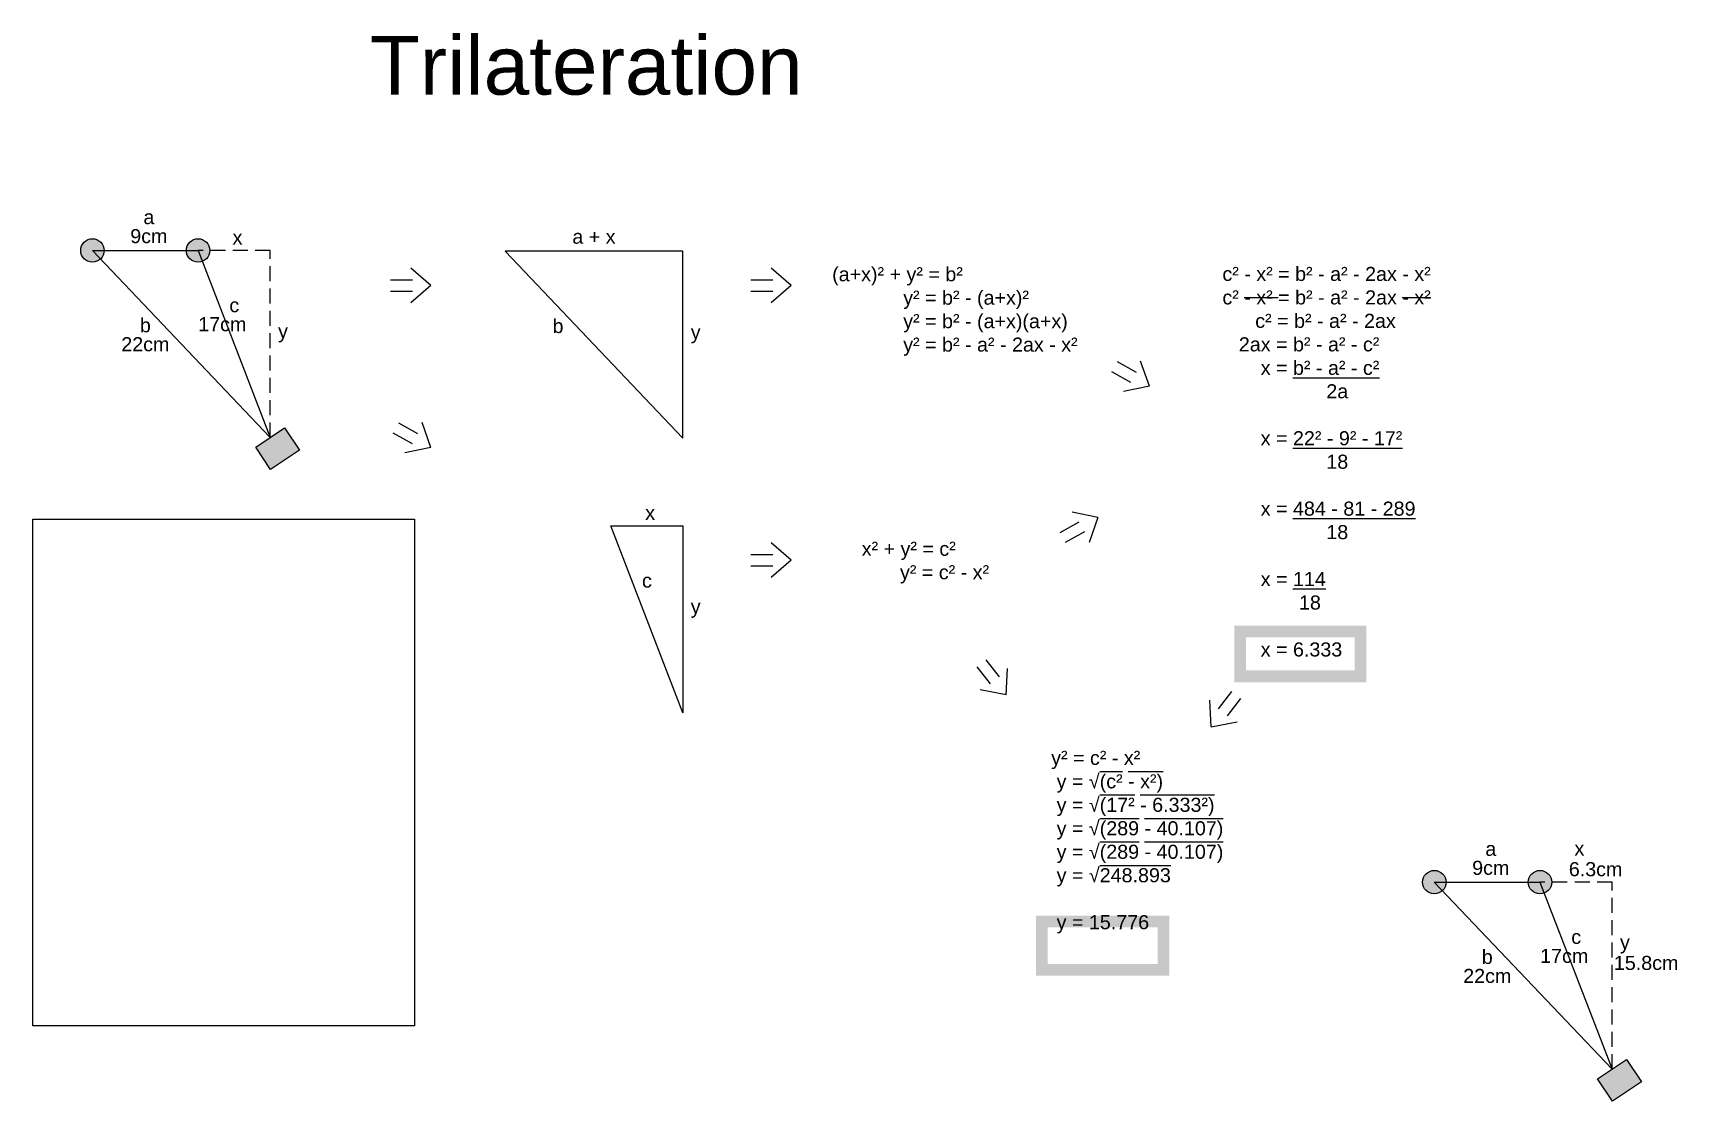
# Model space of a CAD drawing. Header units: millimetres. Extents: x 111 to 1930, y 154 to 1671.
# Drawn here: x 1790 to 1930, y 1580.3 to 1671.4 of the extents above.
import ezdxf
from ezdxf.enums import TextEntityAlignment as Align

# ---------------------------------------------------------------- set-up
doc = ezdxf.new("R2010")
doc.units = ezdxf.units.MM
doc.linetypes.add('DASHED', pattern=[19.05, 12.7, -6.35])
doc.styles.get("Standard").update_dxf_attribs({"font": 'arial.ttf'})
picture_1 = doc.add_image_def('image2.jpg', size_in_pixel=(3072, 4080))

msp = doc.modelspace()

# ---------------------------------------------------------------- hatches: boundary and pattern name
for color, points in [(5, [(1796.04, 1652.811, 1), (1794.04, 1652.811, 1)]), (1, [(1805.04, 1652.811, 1), (1803.04, 1652.811, 1)]), (251, [(1811.406, 1637.686), (1808.951, 1636.048), (1810.22, 1634.147), (1812.675, 1635.786)]), (5, [(1910.34, 1598.973, 1), (1908.34, 1598.973, 1)]), (1, [(1919.34, 1598.973, 1), (1917.34, 1598.973, 1)]), (251, [(1925.707, 1583.849), (1923.252, 1582.21), (1924.52, 1580.31), (1926.975, 1581.948)])]:
    msp.add_hatch(color=color).paths.add_polyline_path(points)

# ---------------------------------------------------------------- linework, layer by layer
for points in [[(1795.04, 1652.811), (1804.04, 1652.811), (1810.179, 1636.867), (1795.04, 1652.811)], [(1909.34, 1598.973), (1918.34, 1598.973), (1924.479, 1583.029), (1909.34, 1598.973)]]:
    msp.add_lwpolyline(points)
at = {"linetype": 'DASHED', "ltscale": 0.1}
for points in [[(1810.179, 1636.867), (1810.179, 1652.811), (1804.04, 1652.811)], [(1924.479, 1583.029), (1924.479, 1598.973), (1918.34, 1598.973)]]:
    msp.add_lwpolyline(points, dxfattribs=at)
at = {"ltscale": 0.5}
for points in [[(1845.329, 1636.801), (1845.329, 1652.744), (1830.19, 1652.744)], [(1839.19, 1629.342), (1845.329, 1629.342), (1845.329, 1613.399)]]:
    msp.add_lwpolyline(points, close=True, dxfattribs=at)
for points in [[(1823.866, 1649.822), (1822.166, 1651.305)], [(1854.564, 1649.822), (1852.864, 1651.305)], [(1820.433, 1650.305), (1822.3, 1650.305)], [(1823.866, 1649.822), (1822.166, 1648.339)], [(1851.131, 1650.305), (1852.997, 1650.305)], [(1854.564, 1649.822), (1852.864, 1648.339)], [(1820.433, 1649.339), (1822.3, 1649.339)], [(1851.131, 1649.339), (1852.997, 1649.339)], [(1882.323, 1643.346), (1883.949, 1642.428)], [(1885.075, 1641.238), (1884.324, 1643.365)], [(1881.848, 1642.504), (1883.473, 1641.587)], [(1885.075, 1641.238), (1882.866, 1640.782)], [(1820.639, 1637.279), (1822.264, 1636.362)], [(1821.114, 1638.121), (1822.739, 1637.203)], [(1823.866, 1636.013), (1823.115, 1638.139)], [(1823.866, 1636.013), (1821.657, 1635.557)], [(1880.689, 1630.044), (1878.48, 1630.5)], [(1877.463, 1628.778), (1879.088, 1629.695)], [(1877.938, 1627.936), (1879.563, 1628.853)], [(1880.689, 1630.044), (1879.938, 1627.917)], [(1854.564, 1626.42), (1852.864, 1627.903)], [(1851.131, 1626.903), (1852.997, 1626.903)], [(1854.564, 1626.42), (1852.864, 1624.937)], [(1851.131, 1625.937), (1852.997, 1625.937)], [(1871.126, 1617.93), (1872.276, 1616.46)], [(1870.365, 1617.334), (1871.514, 1615.864)], [(1872.86, 1614.928), (1872.981, 1617.181)], [(1872.86, 1614.928), (1870.645, 1615.354)], [(1892.075, 1615.224), (1890.925, 1613.754)], [(1890.341, 1612.222), (1890.22, 1614.475)], [(1892.836, 1614.629), (1891.686, 1613.159)], [(1890.341, 1612.222), (1892.556, 1612.648)]]:
    msp.add_lwpolyline(points, dxfattribs=at)
at = {"color": 251}
for points in [[(1808.951, 1636.048), (1811.406, 1637.686), (1812.675, 1635.786), (1810.22, 1634.147)], [(1923.252, 1582.21), (1925.707, 1583.849), (1926.975, 1581.948), (1924.52, 1580.31)]]:
    msp.add_lwpolyline(points, close=True, dxfattribs=at)
at = {"color": 3, "ltscale": 0.5, "const_width": 1}
for points in [[(1892.797, 1620.339), (1903.061, 1620.339), (1903.061, 1616.513), (1892.797, 1616.513)], [(1875.909, 1595.612), (1886.266, 1595.612), (1886.266, 1591.507), (1875.909, 1591.507)]]:
    msp.add_lwpolyline(points, close=True, dxfattribs=at)
at = {"color": 5}
for centre in [(1795.04, 1652.811), (1909.34, 1598.973)]:
    msp.add_circle(centre, 1, dxfattribs=at)
at = {"color": 1}
for centre in [(1804.04, 1652.811), (1918.34, 1598.973)]:
    msp.add_circle(centre, 1, dxfattribs=at)

# ---------------------------------------------------------------- texts
at = {"ltscale": 0.5}
msp.add_text('Trilateration', height=5, dxfattribs=at).set_placement((1818.664, 1666.089))
for s, p in [('a', (1799.849, 1655.053)), ('9cm', (1799.849, 1653.434)), ('x', (1807.397, 1653.318)), ('a + x', (1837.759, 1653.383)), ('c', (1807.125, 1647.544)), ('b', (1799.549, 1645.837)), ('17cm', (1806.105, 1645.926)), ('b', (1834.699, 1645.771)), ('y', (1811.274, 1645.327)), ('y', (1846.424, 1645.261)), ('22cm', (1799.549, 1644.219)), ('x', (1842.547, 1629.85)), ('c', (1842.275, 1624.076)), ('y', (1846.424, 1621.859)), ('9cm', (1914.149, 1599.596)), ('a', (1914.149, 1601.215)), ('x', (1921.698, 1601.242)), ('6.3cm', (1923.078, 1599.48)), ('c', (1921.426, 1593.707)), ('y', (1925.574, 1593.251)), ('b', (1913.85, 1592)), ('17cm', (1920.406, 1592.088)), ('15.8cm', (1927.383, 1591.49)), ('22cm', (1913.85, 1590.381))]:
    msp.add_text(s, height=1.2).set_placement(p, align=Align.CENTER)
at = {"ltscale": 0.5, "char_height": 1.2, "attachment_point": 1}
for s, insert, width in [('(a+x)² + y² = b²\\P             y² = b² - (a+x)²\\P             y² = b² - (a+x)(a+x)\\P             y² = b² - a² - 2ax - x²', (1858.049, 1651.388), 26.89977), ('             c² - x² = b² - a² - 2ax - x²\\P             c² {\\K- x²} = b² - a² - 2ax {\\K- x²\\P}                   c² = b² - a² - 2ax\\P                2ax = b² - a² - c²\\P                    x = {\\Lb² - a² - c²}\\P                                2a         \\P\\P                    x = {\\L22² - 9² - 17²}\\P                                18\\P\\P                    x = {\\L484 - 81 - 289}\\P                                18\\P\\P                    x = {\\L114}\\P                           18\\P\\P                    x = 6.333', (1885.239, 1651.41), 25.83341), ('x² + y² = c²\\P       y² = c² - x²', (1860.569, 1627.986), 26.89977), ('       y² = c² - x²\\P        y = √{\\O(c² - x²)\\P}        y = √{\\O(17² - 6.333²)\\P}        y = √{\\O(289 - 40.107)\\P}        y = √{\\O(289 - 40.107)\\P}        y = √{\\O248.893\\P\\P}        y = 15.776', (1873.445, 1610.165), 26.89977)]:
    msp.add_mtext(s, dxfattribs=dict(at, insert=insert, width=width))

# ---------------------------------------------------------------- pictures from other files: only their frames are drawn
image = msp.add_image(picture_1, insert=(1789.969, 1586.734), size_in_units=(32.512, 43.18))
image.dxf.flags = 7

doc.saveas('drawing.dxf')
